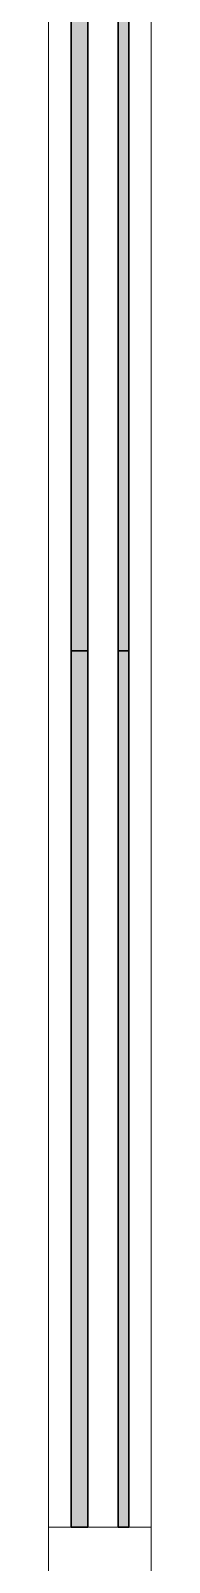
# Model space of a CAD drawing. Header units: millimetres. Extents: x 79795 to 317870, y -36033 to 97293.
# Drawn here: x 185701 to 185799, y 23391 to 24860 of the extents above; entities that cross this region are included whole.
import ezdxf

# ---------------------------------------------------------------- set-up
doc = ezdxf.new("R2010")
doc.units = ezdxf.units.MM
doc.header["$MEASUREMENT"] = 0
doc.layers.add('CSM-STL-XX-ZZ-M3-A-XXXX-00001_detached _19_04_21__rvt-1-Level 4$0$A-GLAZ-CURT', color=7, linetype='CONTINUOUS', lineweight=9)
doc.layers.add('CSM-STL-XX-ZZ-M3-A-XXXX-00001_detached _19_04_21__rvt-1-Level 4$0$A-GLAZ-CWMG', color=7, linetype='CONTINUOUS', lineweight=9)

msp = doc.modelspace()

# ---------------------------------------------------------------- hatches: boundary and pattern name
at = {"layer": 'CSM-STL-XX-ZZ-M3-A-XXXX-00001_detached _19_04_21__rvt-1-Level 4$0$A-GLAZ-CURT'}
h = msp.add_hatch(color=256, dxfattribs=at)
h.paths.add_polyline_path([(185738.3, 25165.3), (185722.3, 25165.3), (185722.3, 24265.3), (185738.3, 24265.3), (185738.3, 24663.9)], flags=0)
h.paths.add_polyline_path([(185777.3, 25165.3), (185767.3, 25165.3), (185767.3, 24265.3), (185777.3, 24265.3), (185777.3, 24663.9)], flags=0)
h = msp.add_hatch(color=256, dxfattribs=at)
h.paths.add_polyline_path([(185722.3, 23425.3), (185738.3, 23425.3), (185738.3, 24265.3), (185722.3, 24265.3), (185722.3, 23587.4)], flags=0)
h.paths.add_polyline_path([(185767.3, 23425.3), (185777.3, 23425.3), (185777.3, 24265.3), (185767.3, 24265.3), (185767.3, 23587.4)], flags=0)

# ---------------------------------------------------------------- linework, layer by layer
at = {"layer": 'CSM-STL-XX-ZZ-M3-A-XXXX-00001_detached _19_04_21__rvt-1-Level 4$0$A-GLAZ-CURT', "lineweight": 30}
for p, q in [((185722.3, 25165.3), (185722.3, 24265.3)), ((185738.3, 24265.3), (185738.3, 25165.3)), ((185767.3, 25165.3), (185767.3, 24265.3)), ((185777.3, 24265.3), (185777.3, 25165.3)), ((185738.3, 24265.3), (185722.3, 24265.3)), ((185722.3, 24265.3), (185722.3, 23425.3)), ((185722.3, 24265.3), (185738.3, 24265.3)), ((185738.3, 23425.3), (185738.3, 24265.3)), ((185777.3, 24265.3), (185767.3, 24265.3)), ((185767.3, 24265.3), (185767.3, 23425.3)), ((185767.3, 24265.3), (185777.3, 24265.3)), ((185777.3, 23425.3), (185777.3, 24265.3)), ((185722.3, 23425.3), (185738.3, 23425.3)), ((185767.3, 23425.3), (185777.3, 23425.3))]:
    msp.add_line(p, q, dxfattribs=at)
at = {"layer": 'CSM-STL-XX-ZZ-M3-A-XXXX-00001_detached _19_04_21__rvt-1-Level 4$0$A-GLAZ-CWMG'}
for p, q in [((185700.8, 25165.3), (185700.8, 24265.3)), ((185798.8, 25165.3), (185798.8, 24265.3)), ((185700.8, 24265.3), (185700.8, 23425.3)), ((185798.8, 24265.3), (185798.8, 23425.3))]:
    msp.add_line(p, q, dxfattribs=at)
at = {"layer": 'CSM-STL-XX-ZZ-M3-A-XXXX-00001_detached _19_04_21__rvt-1-Level 4$0$A-GLAZ-CWMG', "lineweight": 20}
for p, q in [((185798.8, 23425.3), (185700.8, 23425.3)), ((185700.8, 23425.3), (185700.8, 23365.3)), ((185798.8, 23365.3), (185798.8, 23425.3))]:
    msp.add_line(p, q, dxfattribs=at)

doc.saveas('drawing.dxf')
